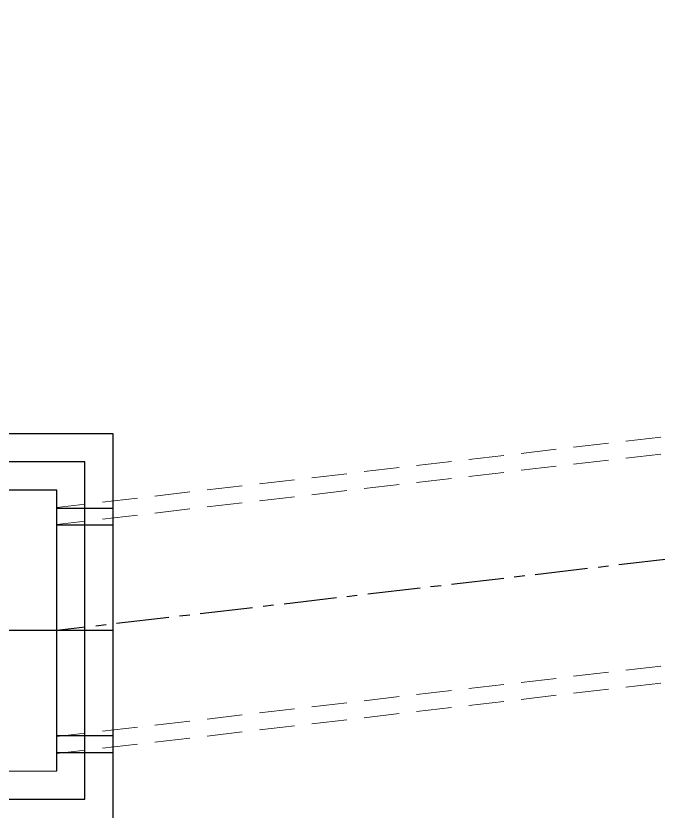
# Model space of a CAD drawing. Header units: millimetres. Extents: x -157642 to 241542, y -22875 to 31024.
# Drawn here: x -115742 to -111171, y 8890 to 14551 of the extents above; entities that cross this region are included whole.
import ezdxf

# ---------------------------------------------------------------- set-up
doc = ezdxf.new("R2010")
doc.units = ezdxf.units.MM
doc.header["$LTSCALE"] = 100
doc.header["$MEASUREMENT"] = 0
for name, pattern in [('CENTERX2', [4, 2.5, -0.5, 0.5, -0.5]), ('DASHED2', [0.375, 0.25, -0.125]), ('DASHEDX2', [1.5, 1, -0.5])]:
    doc.linetypes.add(name, pattern=pattern)
doc.layers.add('4', color=4, linetype='DASHEDX2', transparency=0.1)
doc.layers.add('8', color=8, linetype='Continuous')
doc.layers.add('L1-DRAINAGE-TRANS_PIPE', color=230, linetype='CENTERX2')
doc.layers.add('pipe', color=23, linetype='DASHED2', lineweight=0)

# ---------------------------------------------------------------- blocks, each defined once
blk = doc.blocks.new('ga1.5-db')
at = {"layer": '4', "ltscale": 3}
for points in [[(-0.8172, -1.5818), (1.3436, -1.1683), (0.8172, 1.5818), (-1.3436, 1.1683)], [(-0.6584, -1.3478), (1.1095, -1.0094), (0.6584, 1.3478), (-1.1095, 1.0094)]]:
    blk.add_lwpolyline(points, close=True, dxfattribs=at)
at = {"layer": '8', "ltscale": 1.5}
for p, q in [((0.9168, 1.0613), (0.524, 0.9861)), ((0.9394, 0.9434), (0.5465, 0.8682)), ((1.2214, -0.5299), (0.8285, -0.605)), ((1.2439, -0.6477), (0.8511, -0.7229))]:
    blk.add_line(p, q, dxfattribs=at)
at = {"layer": '8', "ltscale": 3}
blk.add_line((1.0804, 0.2068), (-1.0804, -0.2068), dxfattribs=at)
at = {"layer": '8', "ltscale": 1.5}
blk.add_lwpolyline([(-0.4995, -1.1138), (0.8755, -0.8506), (0.4995, 1.1138), (-0.8755, 0.8506)], close=True, dxfattribs=at)

msp = doc.modelspace()

# ---------------------------------------------------------------- linework, layer by layer
at = {"layer": 'L1-DRAINAGE-TRANS_PIPE', "ltscale": 1.5}
msp.add_lwpolyline([(-85450.6, 13675.1), (-115450.6, 10175.1)], dxfattribs=at)
at = {"layer": 'pipe', "ltscale": 10}
for points in [[(-85450.6, 14551), (-115450.6, 11051)], [(-85450.6, 14430.2), (-115450.6, 10930.2)], [(-85450.6, 12920), (-115450.6, 9420)], [(-85450.6, 12799.2), (-115450.6, 9299.2)]]:
    msp.add_lwpolyline(points, dxfattribs=at)

# ---------------------------------------------------------------- block references
at = {"xscale": 1000, "yscale": 1000, "zscale": 1000, "rotation": 349.1650214129482}
msp.add_blockref('ga1.5-db', (-116150.6, 10175.1), dxfattribs=at)

doc.saveas('drawing.dxf')
